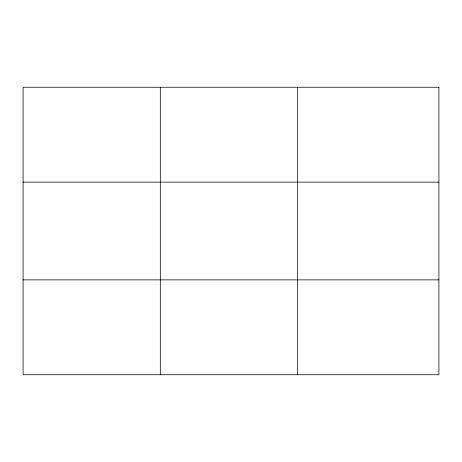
<?xml version="1.0" encoding="UTF-8"?>
<svg xmlns="http://www.w3.org/2000/svg" width="462" height="462" viewBox="0 0 462 462"><rect width="100%" height="100%" fill="white"/><g stroke="black" fill="none" stroke-linecap="round" stroke-linejoin="round"><path stroke-width="0.69" d="M160.314 374.751L160.314 87.249M297.528 374.751L297.528 87.249M23.1 182.126L438.9 182.126M23.1 279.874L438.9 279.874M438.9 87.249L438.9 374.751L23.1 374.751L23.1 87.249L438.9 87.249"/></g></svg>
